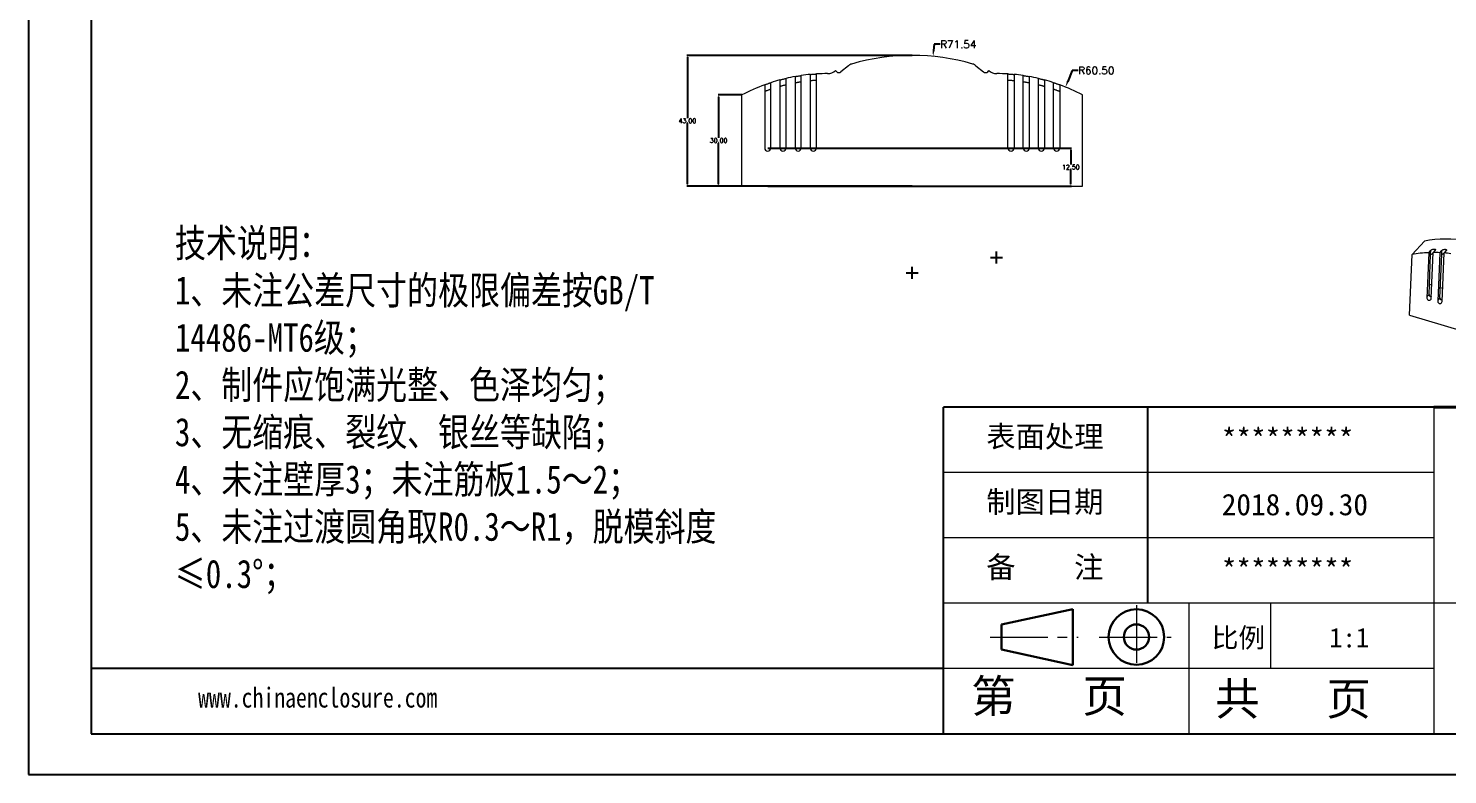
# Model space of a CAD drawing. Header units: inches. Extents: x 1153 to 3231, y 573 to 1137.
# Drawn here: x 2102.5 to 2569.2, y 573 to 818.6 of the extents above; entities that cross this region are included whole.
import ezdxf

# ---------------------------------------------------------------- set-up
doc = ezdxf.new("R2010")
doc.units = ezdxf.units.IN
doc.linetypes.add('CENTER2', pattern=[28.575, 19.05, -3.175, 3.175, -3.175])
doc.layers.add('文字', color=81, linetype='Continuous')
for name, color, linetype, lineweight in [('粗实线', 7, 'Continuous', 30), ('细实线', 3, 'Continuous', 9), ('细点划线', 2, 'CENTER2', 9)]:
    doc.layers.add(name, color=color, linetype=linetype, lineweight=lineweight)
doc.styles.get("Standard").update_dxf_attribs({"font": 'txt', "bigfont": 'gbcbig.shx'})
doc.styles.add('宋体', font='', dxfattribs={"width": 0.8, "height": 3.5})
doc.styles.get('宋体').set_extended_font_data('SimSun')
doc.dimstyles.new('2', dxfattribs={"dimtxt": 1.5, "dimasz": 0.6, "dimexe": 0.18, "dimexo": 0.0625, "dimgap": 0.09, "dimtad": 0, "dimtih": 1, "dimtoh": 1, "dimzin": 0, "dimdsep": 46, "dimtxsty": 'Standard', "dimcen": 0, "dimadec": 0, "dimazin": 2, "dimtfac": 1, "dimtofl": 0, "dimtmove": 0, "dimatfit": 3, "dimfxl": 1, "dimtolj": 1, "dimtzin": 0, "dimarcsym": 0})
doc.dimstyles.new('2.5', dxfattribs={"dimtxt": 2.5, "dimasz": 2, "dimexe": 0.18, "dimexo": 0.0625, "dimgap": 0.09, "dimtad": 0, "dimtih": 1, "dimtoh": 1, "dimzin": 0, "dimdsep": 46, "dimtxsty": 'Standard', "dimcen": 2, "dimadec": 0, "dimazin": 0, "dimtfac": 1, "dimtofl": 0, "dimtmove": 0, "dimatfit": 3, "dimfxl": 1, "dimtolj": 1, "dimtzin": 0, "dimarcsym": 0})

# ---------------------------------------------------------------- blocks, each defined once
blk = doc.blocks.new('*D844')
at = {"color": 0, "lineweight": -2, "transparency": 16777216}
for p, q in [((2400.35, 813.3), (2400.16, 811.31)), ((2402.35, 813.3), (2400.35, 813.3)), ((2391.13, 738.11), (2395.13, 738.11)), ((2393.13, 736.11), (2393.13, 740.11))]:
    blk.add_line(p, q, dxfattribs=at)
at = {"color": 0, "transparency": 16777216}
blk.add_solid([(2399.83, 811.34), (2400.5, 811.28), (2399.97, 809.32)], dxfattribs=at)
at = {"layer": 'Defpoints', "color": 0, "transparency": 16777216}
for p in [(2399.97, 809.32), (2393.13, 738.11)]:
    blk.add_point(p, dxfattribs=at)
at = {"color": 0, "transparency": 16777216, "insert": (2408.28, 813.3), "char_height": 2.5, "attachment_point": 5}
blk.add_mtext('\\A1;R71.54', dxfattribs=at)
blk = doc.blocks.new('*D845')
at = {"color": 0, "lineweight": -2, "transparency": 16777216}
for p, q in [((2445.75, 804.69), (2444.29, 801.1)), ((2447.75, 804.69), (2445.75, 804.69)), ((2418.85, 743.17), (2422.85, 743.17)), ((2420.85, 741.17), (2420.85, 745.17))]:
    blk.add_line(p, q, dxfattribs=at)
at = {"color": 0, "transparency": 16777216}
blk.add_solid([(2443.99, 801.23), (2444.6, 800.98), (2443.54, 799.25)], dxfattribs=at)
at = {"layer": 'Defpoints', "color": 0, "transparency": 16777216}
for p in [(2443.54, 799.25), (2420.85, 743.17)]:
    blk.add_point(p, dxfattribs=at)
at = {"color": 0, "transparency": 16777216, "insert": (2453.67, 804.69), "char_height": 2.5, "attachment_point": 5}
blk.add_mtext('\\A1;R60.50', dxfattribs=at)
blk = doc.blocks.new('*D872')
at = {"color": 0, "lineweight": -2, "transparency": 16777216}
for p, q in [((2393.07, 809.65), (2319.02, 809.65)), ((2319.2, 809.05), (2319.2, 788.99)), ((2319.2, 767.25), (2319.2, 787.31)), ((2393.07, 766.65), (2319.02, 766.65))]:
    blk.add_line(p, q, dxfattribs=at)
at = {"color": 0, "transparency": 16777216}
for points in [[(2319.1, 809.05), (2319.3, 809.05), (2319.2, 809.65)], [(2319.1, 767.25), (2319.3, 767.25), (2319.2, 766.65)]]:
    blk.add_solid(points, dxfattribs=at)
at = {"layer": 'Defpoints', "color": 0, "transparency": 16777216}
for p in [(2319.2, 809.65), (2393.13, 809.65), (2393.13, 766.65)]:
    blk.add_point(p, dxfattribs=at)
at = {"color": 0, "transparency": 16777216, "insert": (2319.2, 788.15), "char_height": 1.5, "attachment_point": 5}
blk.add_mtext('\\A1;43.00', dxfattribs=at)
blk = doc.blocks.new('*D873')
at = {"color": 0, "lineweight": -2, "transparency": 16777216}
for p, q in [((2337.07, 796.65), (2329.3, 796.65)), ((2329.48, 796.05), (2329.48, 782.49)), ((2329.48, 767.25), (2329.48, 780.81)), ((2351.74, 766.65), (2329.3, 766.65))]:
    blk.add_line(p, q, dxfattribs=at)
at = {"color": 0, "transparency": 16777216}
for points in [[(2329.38, 796.05), (2329.58, 796.05), (2329.48, 796.65)], [(2329.38, 767.25), (2329.58, 767.25), (2329.48, 766.65)]]:
    blk.add_solid(points, dxfattribs=at)
at = {"layer": 'Defpoints', "color": 0, "transparency": 16777216}
for p in [(2329.48, 796.65), (2337.13, 796.65), (2351.8, 766.65)]:
    blk.add_point(p, dxfattribs=at)
at = {"color": 0, "transparency": 16777216, "insert": (2329.48, 781.65), "char_height": 1.5, "attachment_point": 5}
blk.add_mtext('\\A1;30.00', dxfattribs=at)
blk = doc.blocks.new('*D874')
at = {"color": 0, "lineweight": -2, "transparency": 16777216}
for p, q in [((2345.69, 779.15), (2445.47, 779.15)), ((2445.29, 778.55), (2445.29, 773.74)), ((2445.29, 767.25), (2445.29, 772.06)), ((2345.69, 766.65), (2445.47, 766.65))]:
    blk.add_line(p, q, dxfattribs=at)
at = {"color": 0, "transparency": 16777216}
for points in [[(2445.19, 778.55), (2445.39, 778.55), (2445.29, 779.15)], [(2445.19, 767.25), (2445.39, 767.25), (2445.29, 766.65)]]:
    blk.add_solid(points, dxfattribs=at)
at = {"layer": 'Defpoints', "color": 0, "transparency": 16777216}
for p in [(2345.63, 779.15), (2345.63, 766.65), (2445.29, 766.65)]:
    blk.add_point(p, dxfattribs=at)
at = {"color": 0, "transparency": 16777216, "insert": (2445.29, 772.9), "char_height": 1.5, "attachment_point": 5}
blk.add_mtext('\\A1;12.50', dxfattribs=at)

msp = doc.modelspace()

# ---------------------------------------------------------------- linework, layer by layer
for p, q in [((2102.483, 1137.308), (2102.483, 572.957)), ((2123.136, 1123.871), (2123.136, 586.394)), ((2102.483, 834.23), (2102.483, 572.957)), ((2564.713, 693.889), (2403.47, 693.889)), ((2403.47, 586.394), (2403.47, 693.889)), ((2470.655, 629.392), (2470.655, 693.889)), ((2403.47, 607.893), (2123.136, 607.893)), ((2123.136, 586.394), (2887.199, 586.394)), ((2102.483, 572.957), (2900.636, 572.957)), ((2102.483, 572.957), (2471.998, 572.957))]:
    msp.add_line(p, q)
at = {"color": 7, "linetype": 'Continuous', "lineweight": 15}
for p, q in [((2356.632, 779.149), (2356.632, 803.027)), ((2359.632, 803.391), (2359.632, 779.149)), ((2361.632, 779.149), (2361.632, 803.55)), ((2368.303, 804.287), (2367.941, 804.649)), ((2372.165, 806.27), (2369.641, 804.218)), ((2414.1, 806.27), (2416.624, 804.218)), ((2417.962, 804.287), (2418.324, 804.649)), ((2424.632, 779.149), (2424.632, 803.55)), ((2426.632, 803.391), (2426.632, 779.149)), ((2429.632, 779.149), (2429.632, 803.027)), ((2344.632, 799.986), (2344.632, 779.149)), ((2346.632, 779.149), (2346.632, 800.678)), ((2349.632, 801.573), (2349.632, 779.149)), ((2351.632, 779.149), (2351.632, 802.077)), ((2354.632, 802.699), (2354.632, 779.149)), ((2431.632, 802.699), (2431.632, 779.149)), ((2434.632, 779.149), (2434.632, 802.077)), ((2436.632, 801.573), (2436.632, 779.149)), ((2439.632, 779.149), (2439.632, 800.678)), ((2441.632, 799.986), (2441.632, 779.149)), ((2337.132, 766.649), (2337.132, 796.649)), ((2449.132, 766.649), (2449.132, 796.649)), ((2337.132, 766.649), (2449.132, 766.649)), ((2557.507, 744.116), (2561.556, 748.566)), ((2556.717, 724.118), (2557.507, 744.116)), ((2562.978, 744.733), (2562.389, 729.805)), ((2562.978, 744.733), (2563.683, 745.507)), ((2563.108, 730.95), (2563.626, 744.084)), ((2563.626, 744.084), (2563.683, 745.507)), ((2563.839, 729.748), (2564.432, 744.766)), ((2565.137, 745.54), (2564.432, 744.766)), ((2566.609, 744.72), (2565.978, 728.734)), ((2566.609, 744.72), (2567.314, 745.493)), ((2566.697, 729.879), (2567.259, 744.111)), ((2567.259, 744.111), (2567.314, 745.493)), ((2567.428, 728.677), (2568.058, 744.627)), ((2568.763, 745.401), (2568.058, 744.627)), ((2564.008, 734.035), (2563.239, 734.265)), ((2567.598, 732.963), (2566.828, 733.193)), ((2563.108, 730.95), (2562.403, 730.177)), ((2566.697, 729.879), (2565.993, 729.105)), ((2556.717, 724.118), (2637.115, 700.119))]:
    msp.add_line(p, q, dxfattribs=at)
for centre, radius, start, end in [((2393.132, 738.108), 71.542, 73.84125, 106.15875), ((2365.418, 743.168), 60.501, 95.4873, 98.34951), ((2365.418, 743.168), 60.501, 90.08955, 93.58722), ((2365.317, 807.668), 4, 270.08955, 310.99435), ((2369.01, 804.994), 1, 225, 309.10035), ((2374.057, 803.941), 3, 106.15875, 129.10035), ((2412.207, 803.941), 3, 50.89965, 73.84125), ((2417.254, 804.994), 1, 230.89965, 315), ((2420.948, 807.668), 4, 229.00565, 269.91045), ((2420.847, 743.168), 60.501, 86.41278, 89.91045), ((2420.847, 743.168), 60.501, 81.65049, 84.5127), ((2365.418, 743.168), 60.501, 110.09363, 117.87345), ((2365.418, 743.168), 60.501, 105.12418, 108.08924), ((2365.418, 743.168), 60.501, 100.26892, 103.17079), ((2420.847, 743.168), 60.501, 76.82921, 79.73108), ((2420.847, 743.168), 60.501, 71.91076, 74.87582), ((2420.847, 743.168), 60.501, 62.12655, 69.90637), ((2345.632, 779.149), 1, 180, 0), ((2350.632, 779.149), 1, 180, 0), ((2355.632, 779.149), 1, 180, 0), ((2360.632, 779.149), 1, 180, 0), ((2425.632, 779.149), 1, 180, 0), ((2430.632, 779.149), 1, 180, 0), ((2435.632, 779.149), 1, 180, 0), ((2440.632, 779.149), 1, 180, 0), ((2568.844, 708.164), 41.054, 80.6107, 100.22509), ((2564.459, 707.04), 37.722, 92.2501, 100.62109), ((2564.625, 702.712), 42.054, 87.29578, 90.26288), ((2564.43, 699.648), 45.125, 82.61771, 85.38828), ((2563.114, 729.777), 0.726, 177.73797, 357.73797), ((2563.833, 730.95), 0.726, 177.73797, 271.93258), ((2566.703, 728.705), 0.726, 177.73797, 357.73797), ((2567.423, 729.879), 0.726, 177.73797, 271.93258)]:
    msp.add_arc(centre, radius, start, end, dxfattribs=at)
for points, knots in [([(2354.632, 802.699), (2354.632, 802.699), (2354.659, 802.704), (2354.76, 802.722), (2354.834, 802.736), (2355.021, 802.769), (2355.131, 802.788), (2355.372, 802.829), (2355.502, 802.851), (2355.762, 802.893), (2355.893, 802.914), (2356.133, 802.952), (2356.244, 802.969), (2356.429, 802.997), (2356.505, 803.008), (2356.606, 803.023), (2356.632, 803.027), (2356.632, 803.027)], [0, 0, 0, 0, 0.125, 0.125, 0.25, 0.25, 0.375, 0.375, 0.5, 0.5, 0.625, 0.625, 0.75, 0.75, 0.875, 0.875, 1, 1, 1, 1]), ([(2359.632, 803.391), (2359.632, 803.391), (2359.658, 803.394), (2359.759, 803.403), (2359.832, 803.41), (2360.019, 803.427), (2360.129, 803.437), (2360.371, 803.458), (2360.502, 803.469), (2360.763, 803.489), (2360.894, 803.499), (2361.135, 803.517), (2361.246, 803.525), (2361.431, 803.537), (2361.506, 803.542), (2361.606, 803.548), (2361.632, 803.55), (2361.632, 803.55)], [0, 0, 0, 0, 0.125, 0.125, 0.25, 0.25, 0.375, 0.375, 0.5, 0.5, 0.625, 0.625, 0.75, 0.75, 0.875, 0.875, 1, 1, 1, 1]), ([(2424.632, 803.55), (2424.632, 803.55), (2424.658, 803.548), (2424.759, 803.542), (2424.833, 803.537), (2425.02, 803.524), (2425.13, 803.517), (2425.372, 803.499), (2425.503, 803.489), (2425.764, 803.468), (2425.895, 803.458), (2426.135, 803.437), (2426.247, 803.427), (2426.431, 803.41), (2426.506, 803.403), (2426.606, 803.394), (2426.632, 803.391), (2426.632, 803.391)], [0, 0, 0, 0, 0.125, 0.125, 0.25, 0.25, 0.375, 0.375, 0.5, 0.5, 0.625, 0.625, 0.75, 0.75, 0.875, 0.875, 1, 1, 1, 1]), ([(2429.632, 803.027), (2429.632, 803.027), (2429.659, 803.023), (2429.76, 803.008), (2429.834, 802.997), (2430.022, 802.969), (2430.132, 802.952), (2430.374, 802.914), (2430.504, 802.893), (2430.764, 802.85), (2430.894, 802.828), (2431.134, 802.788), (2431.245, 802.768), (2431.43, 802.736), (2431.505, 802.722), (2431.606, 802.704), (2431.632, 802.699), (2431.632, 802.699)], [0, 0, 0, 0, 0.125, 0.125, 0.25, 0.25, 0.375, 0.375, 0.5, 0.5, 0.625, 0.625, 0.75, 0.75, 0.875, 0.875, 1, 1, 1, 1]), ([(2344.632, 799.986), (2344.632, 799.986), (2344.66, 799.996), (2344.765, 800.034), (2344.841, 800.062), (2345.03, 800.13), (2345.14, 800.169), (2345.377, 800.253), (2345.505, 800.298), (2345.759, 800.385), (2345.887, 800.429), (2346.124, 800.51), (2346.236, 800.547), (2346.423, 800.609), (2346.5, 800.635), (2346.604, 800.669), (2346.632, 800.678), (2346.632, 800.678)], [0, 0, 0, 0, 0.125, 0.125, 0.25, 0.25, 0.375, 0.375, 0.5, 0.5, 0.625, 0.625, 0.75, 0.75, 0.875, 0.875, 1, 1, 1, 1]), ([(2344.632, 797.851), (2344.632, 797.851), (2344.66, 797.862), (2344.765, 797.902), (2344.842, 797.931), (2345.03, 798.001), (2345.14, 798.042), (2345.378, 798.129), (2345.505, 798.175), (2345.758, 798.266), (2345.886, 798.312), (2346.123, 798.395), (2346.235, 798.434), (2346.422, 798.499), (2346.5, 798.525), (2346.604, 798.561), (2346.632, 798.57), (2346.632, 798.57)], [0, 0, 0, 0, 0.125, 0.125, 0.25, 0.25, 0.375, 0.375, 0.5, 0.5, 0.625, 0.625, 0.75, 0.75, 0.875, 0.875, 1, 1, 1, 1]), ([(2349.632, 801.573), (2349.632, 801.573), (2349.659, 801.58), (2349.762, 801.608), (2349.837, 801.628), (2350.025, 801.678), (2350.135, 801.706), (2350.374, 801.768), (2350.503, 801.801), (2350.76, 801.866), (2350.89, 801.898), (2351.129, 801.957), (2351.241, 801.984), (2351.427, 802.029), (2351.503, 802.047), (2351.605, 802.071), (2351.632, 802.077), (2351.632, 802.077)], [0, 0, 0, 0, 0.125, 0.125, 0.25, 0.25, 0.375, 0.375, 0.5, 0.5, 0.625, 0.625, 0.75, 0.75, 0.875, 0.875, 1, 1, 1, 1]), ([(2349.632, 799.499), (2349.632, 799.499), (2349.659, 799.506), (2349.762, 799.535), (2349.837, 799.556), (2350.025, 799.607), (2350.135, 799.637), (2350.375, 799.701), (2350.503, 799.736), (2350.76, 799.803), (2350.89, 799.836), (2351.129, 799.897), (2351.24, 799.925), (2351.426, 799.971), (2351.503, 799.989), (2351.605, 800.014), (2351.632, 800.021), (2351.632, 800.021)], [0, 0, 0, 0, 0.125, 0.125, 0.25, 0.25, 0.375, 0.375, 0.5, 0.5, 0.625, 0.625, 0.75, 0.75, 0.875, 0.875, 1, 1, 1, 1]), ([(2354.632, 800.666), (2354.632, 800.666), (2354.659, 800.671), (2354.76, 800.689), (2354.834, 800.703), (2355.021, 800.737), (2355.131, 800.757), (2355.372, 800.8), (2355.502, 800.822), (2355.762, 800.866), (2355.892, 800.888), (2356.132, 800.927), (2356.244, 800.945), (2356.429, 800.974), (2356.505, 800.985), (2356.606, 801.001), (2356.632, 801.005), (2356.632, 801.005)], [0, 0, 0, 0, 0.125, 0.125, 0.25, 0.25, 0.375, 0.375, 0.5, 0.5, 0.625, 0.625, 0.75, 0.75, 0.875, 0.875, 1, 1, 1, 1]), ([(2359.632, 801.382), (2359.632, 801.382), (2359.658, 801.384), (2359.759, 801.394), (2359.832, 801.401), (2360.019, 801.419), (2360.129, 801.429), (2360.371, 801.451), (2360.502, 801.462), (2360.763, 801.483), (2360.894, 801.493), (2361.135, 801.512), (2361.246, 801.52), (2361.431, 801.533), (2361.506, 801.538), (2361.606, 801.544), (2361.632, 801.546), (2361.632, 801.546)], [0, 0, 0, 0, 0.125, 0.125, 0.25, 0.25, 0.375, 0.375, 0.5, 0.5, 0.625, 0.625, 0.75, 0.75, 0.875, 0.875, 1, 1, 1, 1]), ([(2424.632, 801.546), (2424.632, 801.546), (2424.658, 801.544), (2424.759, 801.538), (2424.833, 801.533), (2425.02, 801.52), (2425.13, 801.512), (2425.372, 801.493), (2425.503, 801.483), (2425.764, 801.462), (2425.895, 801.45), (2426.135, 801.429), (2426.247, 801.419), (2426.431, 801.401), (2426.506, 801.394), (2426.606, 801.384), (2426.632, 801.382), (2426.632, 801.382)], [0, 0, 0, 0, 0.125, 0.125, 0.25, 0.25, 0.375, 0.375, 0.5, 0.5, 0.625, 0.625, 0.75, 0.75, 0.875, 0.875, 1, 1, 1, 1]), ([(2429.632, 801.005), (2429.632, 801.005), (2429.659, 801.001), (2429.76, 800.985), (2429.834, 800.974), (2430.022, 800.945), (2430.132, 800.927), (2430.374, 800.888), (2430.504, 800.866), (2430.764, 800.822), (2430.894, 800.799), (2431.134, 800.757), (2431.245, 800.737), (2431.43, 800.703), (2431.505, 800.689), (2431.606, 800.671), (2431.632, 800.666), (2431.632, 800.666)], [0, 0, 0, 0, 0.125, 0.125, 0.25, 0.25, 0.375, 0.375, 0.5, 0.5, 0.625, 0.625, 0.75, 0.75, 0.875, 0.875, 1, 1, 1, 1]), ([(2434.632, 802.077), (2434.632, 802.077), (2434.659, 802.071), (2434.762, 802.047), (2434.837, 802.029), (2435.026, 801.984), (2435.136, 801.957), (2435.377, 801.898), (2435.506, 801.866), (2435.763, 801.801), (2435.893, 801.768), (2436.131, 801.706), (2436.242, 801.677), (2436.427, 801.628), (2436.503, 801.608), (2436.605, 801.58), (2436.632, 801.573), (2436.632, 801.573)], [0, 0, 0, 0, 0.125, 0.125, 0.25, 0.25, 0.375, 0.375, 0.5, 0.5, 0.625, 0.625, 0.75, 0.75, 0.875, 0.875, 1, 1, 1, 1]), ([(2434.632, 800.021), (2434.632, 800.021), (2434.659, 800.015), (2434.762, 799.989), (2434.837, 799.971), (2435.026, 799.924), (2435.137, 799.896), (2435.377, 799.835), (2435.506, 799.802), (2435.763, 799.735), (2435.893, 799.701), (2436.13, 799.637), (2436.242, 799.607), (2436.427, 799.556), (2436.503, 799.535), (2436.605, 799.506), (2436.632, 799.499), (2436.632, 799.499)], [0, 0, 0, 0, 0.125, 0.125, 0.25, 0.25, 0.375, 0.375, 0.5, 0.5, 0.625, 0.625, 0.75, 0.75, 0.875, 0.875, 1, 1, 1, 1]), ([(2439.632, 800.678), (2439.632, 800.678), (2439.66, 800.669), (2439.765, 800.635), (2439.841, 800.609), (2440.031, 800.546), (2440.142, 800.509), (2440.381, 800.428), (2440.509, 800.385), (2440.763, 800.297), (2440.89, 800.252), (2441.127, 800.169), (2441.238, 800.129), (2441.423, 800.062), (2441.5, 800.034), (2441.604, 799.996), (2441.632, 799.986), (2441.632, 799.986)], [0, 0, 0, 0, 0.125, 0.125, 0.25, 0.25, 0.375, 0.375, 0.5, 0.5, 0.625, 0.625, 0.75, 0.75, 0.875, 0.875, 1, 1, 1, 1]), ([(2439.632, 798.57), (2439.632, 798.57), (2439.66, 798.561), (2439.765, 798.525), (2439.842, 798.499), (2440.032, 798.433), (2440.143, 798.395), (2440.382, 798.311), (2440.509, 798.265), (2440.763, 798.174), (2440.89, 798.128), (2441.126, 798.041), (2441.237, 798), (2441.423, 797.931), (2441.5, 797.902), (2441.604, 797.862), (2441.632, 797.851), (2441.632, 797.851)], [0, 0, 0, 0, 0.125, 0.125, 0.25, 0.25, 0.375, 0.375, 0.5, 0.5, 0.625, 0.625, 0.75, 0.75, 0.875, 0.875, 1, 1, 1, 1]), ([(2563.626, 744.084), (2563.648, 744.106), (2563.711, 744.168), (2563.867, 744.271), (2564.096, 744.376), (2564.292, 744.443), (2564.398, 744.46), (2564.42, 744.463)], [0, 0, 0, 0, 0.1359537, 0.3918122, 0.6531185, 0.9285254, 1, 1, 1, 1]), ([(2563.683, 745.507), (2563.73, 745.559), (2563.798, 745.612), (2563.96, 745.71), (2564.055, 745.755), (2564.256, 745.831), (2564.361, 745.861), (2564.568, 745.903), (2564.669, 745.915), (2564.854, 745.919), (2564.938, 745.911), (2565.077, 745.877), (2565.133, 745.85), (2565.205, 745.781), (2565.222, 745.738), (2565.211, 745.644), (2565.184, 745.592), (2565.137, 745.54)], [0, 0, 0, 0, 0.125, 0.125, 0.25, 0.25, 0.375, 0.375, 0.5, 0.5, 0.625, 0.625, 0.75, 0.75, 0.875, 0.875, 1, 1, 1, 1]), ([(2567.259, 744.111), (2567.277, 744.129), (2567.337, 744.189), (2567.489, 744.287), (2567.723, 744.382), (2567.923, 744.438), (2568.03, 744.446), (2568.051, 744.448)], [0, 0, 0, 0, 0.1186958, 0.3851183, 0.6542982, 0.9315416, 1, 1, 1, 1]), ([(2567.314, 745.493), (2567.36, 745.545), (2567.427, 745.595), (2567.587, 745.686), (2567.68, 745.726), (2567.882, 745.791), (2567.987, 745.814), (2568.195, 745.842), (2568.297, 745.846), (2568.483, 745.834), (2568.568, 745.818), (2568.707, 745.768), (2568.762, 745.734), (2568.832, 745.653), (2568.848, 745.606), (2568.837, 745.506), (2568.81, 745.453), (2568.763, 745.401)], [0, 0, 0, 0, 0.125, 0.125, 0.25, 0.25, 0.375, 0.375, 0.5, 0.5, 0.625, 0.625, 0.75, 0.75, 0.875, 0.875, 1, 1, 1, 1])]:
    msp.add_open_spline(points, degree=3, knots=knots, dxfattribs=at)
at = {"layer": '粗实线', "color": 7, "lineweight": 40}
msp.add_line((2887.199, 693.889), (2564.713, 693.889), dxfattribs=at)
at = {"layer": '粗实线', "color": 7}
for p, q in [((2445.96, 627.38), (2422.469, 622.401)), ((2445.96, 627.38), (2445.96, 608.97)), ((2422.469, 622.401), (2422.469, 614.094)), ((2422.469, 614.094), (2445.96, 608.97))]:
    msp.add_line(p, q, dxfattribs=at)
for radius in [9.133, 4.154]:
    msp.add_circle((2466.867, 618.248), radius, dxfattribs=at)
at = {"layer": '细实线', "color": 7}
for p, q in [((2564.713, 693.889), (2564.713, 586.394)), ((2564.713, 672.39), (2403.47, 672.39)), ((2564.713, 650.891), (2403.47, 650.891)), ((2887.199, 629.392), (2403.47, 629.392)), ((2484.092, 629.392), (2484.092, 586.394)), ((2510.965, 629.392), (2510.965, 607.893)), ((2564.713, 607.893), (2403.47, 607.893))]:
    msp.add_line(p, q, dxfattribs=at)
at = {"layer": '细点划线', "color": 7}
for p, q in [((2466.867, 628.761), (2466.867, 607.893)), ((2418.724, 618.248), (2447.76, 618.248)), ((2454.653, 618.248), (2478.258, 618.248))]:
    msp.add_line(p, q, dxfattribs=at)

# ---------------------------------------------------------------- texts
at = {"width": 4018.42848, "attachment_point": 1}
for s, insert, char_height in [('{\\fSimHei|b0|i0|c134|p49;表面处理}', (2417.491, 687.788), 7.07034), ('{\\fSimHei|b0|i0|c134|p49;*********}', (2494.93, 686.879), 7.07034), ('{\\fSimHei|b0|i0|c134|p49;制图日期}', (2417.491, 666.289), 7.07034), ('{\\fSimHei|b0|i0|c134|p49;2018.\\fSimHei|b0|i0|c0|p49;09\\fSimHei|b0|i0|c134|p49;.\\fSimHei|b0|i0|c0|p49;30}', (2494.93, 665.379), 7.070339), ('{\\fSimHei|b0|i0|c134|p49;备    注}', (2417.491, 644.79), 7.07034), ('{\\fSimHei|b0|i0|c134|p49;*********}', (2494.93, 643.88), 7.07034)]:
    msp.add_mtext(s, dxfattribs=dict(at, insert=insert, char_height=char_height))
at = {"layer": '文字', "color": 0, "attachment_point": 1, "style": '宋体'}
for s, insert, char_height, width in [('{\\H1.111x;技术说明：\\P1、未注公差尺寸的极限偏差按GB/T 14486-MT6级；\\P2、制件应饱满光整、色泽均匀；\\P3、无缩痕、裂纹、银丝等缺陷；\\P4、未注壁厚3；未注筋板1.5～2；\\P5、未注过渡圆角取R0.3～R1，脱模斜度≤0.3%%D；}', (2150.672, 752.572), 8.39808, 189.16174), ('www.chinaenclosure.com', (2158.309, 601.602), 6.56916, 115.41392)]:
    msp.add_mtext(s, dxfattribs=dict(at, insert=insert, char_height=char_height, width=width))
at = {"layer": '细实线', "color": 7, "attachment_point": 1}
for s, insert, char_height, width in [('{\\fSimSun|b0|i0|c134|p54;比例}', (2491.616, 621.25), 6.44973, 28.31229), ('{\\fSimSun|b0|i0|c134|p54;1:1}', (2530.248, 621.25), 6.44973, 28.31229), ('{\\fSimSun|b0|i0|c134|p54;第   页}', (2412.516, 604.198), 10.74954, 80.62157), ('{\\fSimSun|b0|i0|c134|p54; 共   页}', (2485.407, 603.284), 10.74954, 80.62157)]:
    msp.add_mtext(s, dxfattribs=dict(at, insert=insert, char_height=char_height, width=width))

# ---------------------------------------------------------------- dimensions: what is measured, and where the dimension line sits
dim = msp.add_radius_dim(center=(2393.132, 738.108), mpoint=(2399.973, 809.322), dimstyle='2.5')
dim.commit()
dim.dimension.update_dxf_attribs({"geometry": '*D844', "text_midpoint": (2408.278, 813.303)})
for base, p1, p2, picture, middle in [((2319.198, 809.649), (2393.132, 766.649), (2393.132, 809.649), '*D872', (2319.198, 788.149)), ((2329.485, 796.649), (2351.802, 766.649), (2337.132, 796.649), '*D873', (2329.485, 781.649)), ((2445.289, 766.649), (2345.632, 779.149), (2345.632, 766.649), '*D874', (2445.289, 772.899))]:
    dim = msp.add_linear_dim(base=base, p1=p1, p2=p2, angle=90, dimstyle='2')
    dim.commit()
    dim.dimension.update_dxf_attribs({"geometry": picture, "text_midpoint": middle})
dim = msp.add_radius_dim(center=(2420.847, 743.168), mpoint=(2443.544, 799.25), dimstyle='2.5')
dim.commit()
dim.dimension.update_dxf_attribs({"geometry": '*D845', "text_midpoint": (2453.67, 804.692), "dimtype": 164})

doc.saveas('drawing.dxf')
